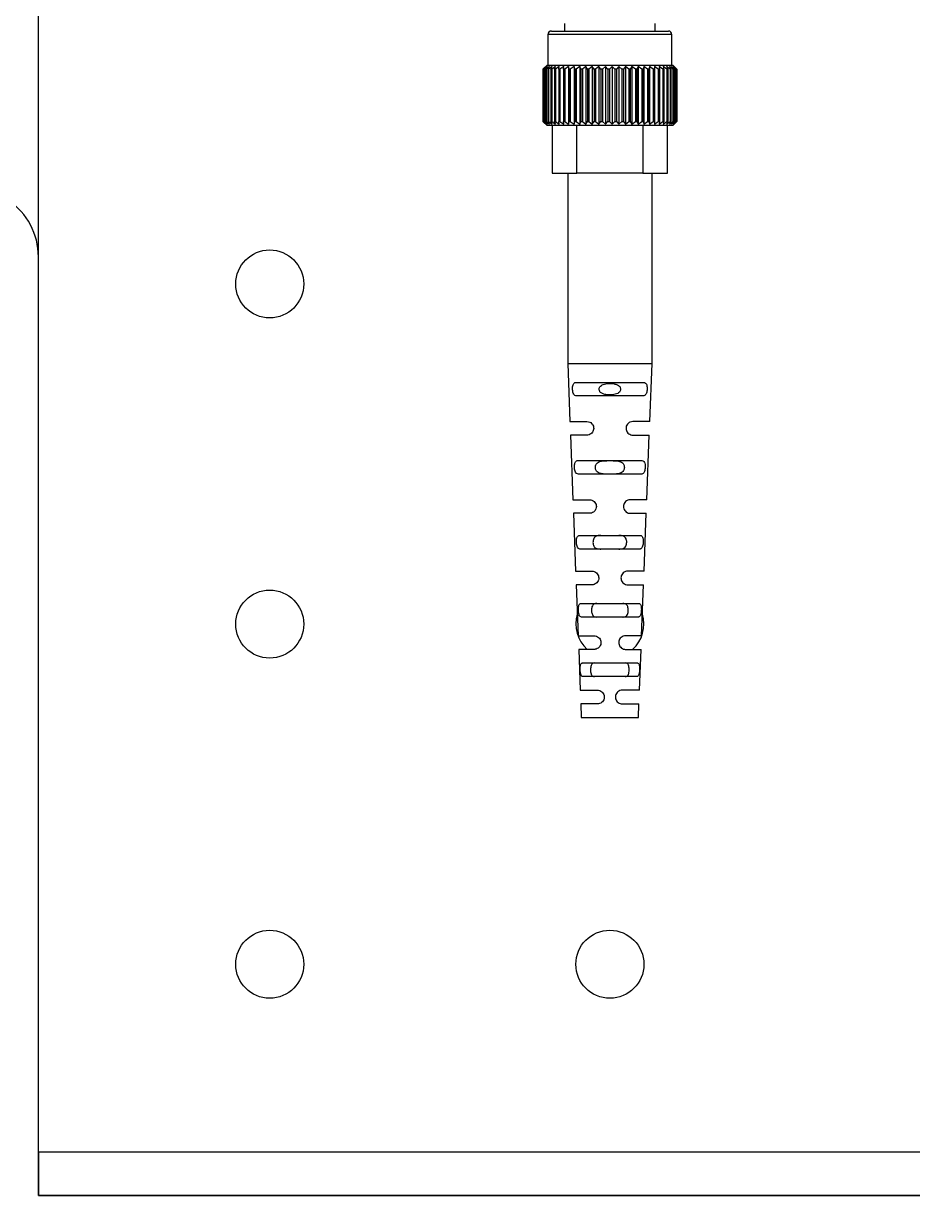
# Model space of a CAD drawing. Header units: millimetres. Extents: x 0 to 210, y 0 to 297.
# Drawn here: x 39.97 to 53.04, y 69.35 to 86.58 of the extents above; entities that cross this region are included whole.
import ezdxf

# ---------------------------------------------------------------- set-up
doc = ezdxf.new("R2010")
doc.units = ezdxf.units.MM

msp = doc.modelspace()

# ---------------------------------------------------------------- linework, layer by layer
at = {"color": 7, "linetype": 'Continuous'}
for p, q in [((40.1906, 69.3541), (40.1906, 141.1541)), ((111.9911, 69.3541), (40.1906, 69.3541))]:
    msp.add_line(p, q, dxfattribs=at)
at = {"color": 7, "linetype": 'Continuous', "lineweight": 25}
for p, q in [((40.1906, 69.9941), (40.1906, 140.5141)), ((47.923, 86.5838), (47.923, 86.472)), ((49.2591, 86.472), (49.2591, 86.5838)), ((47.6805, 86.4212), (47.6805, 85.9717)), ((47.7313, 86.472), (49.4509, 86.472)), ((49.5017, 85.9717), (49.5017, 86.4212)), ((47.6481, 85.9513), (47.6068, 85.9107)), ((47.6068, 85.9107), (47.6068, 85.1436)), ((47.6097, 85.9107), (47.6481, 85.9513)), ((47.6117, 85.9107), (47.6097, 85.9107)), ((47.6097, 85.9107), (47.6097, 85.1436)), ((47.6678, 85.9717), (47.6117, 85.9156)), ((47.6568, 85.9513), (47.6117, 85.9107)), ((47.6117, 85.9107), (47.6117, 85.1436)), ((47.6229, 85.9107), (47.6568, 85.9513)), ((47.6274, 85.9107), (47.6229, 85.9107)), ((47.6229, 85.9107), (47.6229, 85.1436)), ((47.6757, 85.9513), (47.6274, 85.9107)), ((47.6274, 85.9107), (47.6274, 85.1436)), ((47.6467, 85.9107), (47.6757, 85.9513)), ((47.6536, 85.9107), (47.6467, 85.9107)), ((47.6467, 85.9107), (47.6467, 85.1436)), ((47.7047, 85.9513), (47.6536, 85.9107)), ((47.6536, 85.9107), (47.6536, 85.1436)), ((47.6678, 85.9717), (49.5144, 85.9717)), ((47.6809, 85.9107), (47.7047, 85.9513)), ((47.6901, 85.9107), (47.6809, 85.9107)), ((47.6809, 85.9107), (47.6809, 85.1436)), ((47.7433, 85.9513), (47.6901, 85.9107)), ((47.6901, 85.9107), (47.6901, 85.1436)), ((47.7251, 85.9107), (47.7433, 85.9513)), ((47.7364, 85.9107), (47.7251, 85.9107)), ((47.7251, 85.9107), (47.7251, 85.1436)), ((47.7913, 85.9513), (47.7364, 85.9107)), ((47.7364, 85.9107), (47.7364, 85.1436)), ((47.7787, 85.9107), (47.7913, 85.9513)), ((47.7921, 85.9107), (47.7787, 85.9107)), ((47.7787, 85.9107), (47.7787, 85.1436)), ((47.848, 85.9513), (47.7921, 85.9107)), ((47.7921, 85.9107), (47.7921, 85.1436)), ((47.8412, 85.9107), (47.848, 85.9513)), ((47.8566, 85.9107), (47.8412, 85.9107)), ((47.8412, 85.9107), (47.8412, 85.1436)), ((47.9129, 85.9513), (47.8566, 85.9107)), ((47.8566, 85.9107), (47.8566, 85.1436)), ((47.912, 85.9107), (47.9129, 85.9513)), ((47.9291, 85.9107), (47.912, 85.9107)), ((47.912, 85.9107), (47.912, 85.1436)), ((47.9852, 85.9513), (47.9291, 85.9107)), ((47.9291, 85.9107), (47.9291, 85.1436)), ((47.9902, 85.9107), (47.9852, 85.9513)), ((47.9852, 85.9513), (47.9852, 85.103)), ((48.0089, 85.9107), (47.9902, 85.9107)), ((47.9902, 85.9107), (47.9902, 85.1436)), ((48.0641, 85.9513), (48.0089, 85.9107)), ((48.0089, 85.9107), (48.0089, 85.1436)), ((48.0749, 85.9107), (48.0641, 85.9513)), ((48.0641, 85.9513), (48.0641, 85.103)), ((48.095, 85.9107), (48.0749, 85.9107)), ((48.0749, 85.9107), (48.0749, 85.1436)), ((48.1489, 85.9513), (48.095, 85.9107)), ((48.095, 85.9107), (48.095, 85.1436)), ((48.1654, 85.9107), (48.1489, 85.9513)), ((48.1489, 85.9513), (48.1489, 85.103)), ((48.1866, 85.9107), (48.1654, 85.9107)), ((48.1654, 85.9107), (48.1654, 85.1436)), ((48.2384, 85.9513), (48.1866, 85.9107)), ((48.1866, 85.9107), (48.1866, 85.1436)), ((48.2605, 85.9107), (48.2384, 85.9513)), ((48.2384, 85.9513), (48.2384, 85.103)), ((48.2826, 85.9107), (48.2605, 85.9107)), ((48.2605, 85.9107), (48.2605, 85.1436)), ((48.3318, 85.9513), (48.2826, 85.9107)), ((48.2826, 85.9107), (48.2826, 85.1436)), ((48.3592, 85.9107), (48.3318, 85.9513)), ((48.3318, 85.9513), (48.3318, 85.103)), ((48.382, 85.9107), (48.3592, 85.9107)), ((48.3592, 85.9107), (48.3592, 85.1436)), ((48.4281, 85.9513), (48.382, 85.9107)), ((48.382, 85.9107), (48.382, 85.1436)), ((48.4604, 85.9107), (48.4281, 85.9513)), ((48.4281, 85.9513), (48.4281, 85.103)), ((48.4837, 85.9107), (48.4604, 85.9107)), ((48.4604, 85.9107), (48.4604, 85.1436)), ((48.5261, 85.9513), (48.4837, 85.9107)), ((48.4837, 85.9107), (48.4837, 85.1436)), ((48.5631, 85.9107), (48.5261, 85.9513)), ((48.5261, 85.9513), (48.5261, 85.103)), ((48.5865, 85.9107), (48.5631, 85.9107)), ((48.5631, 85.9107), (48.5631, 85.1436)), ((48.6249, 85.9513), (48.5865, 85.9107)), ((48.5865, 85.9107), (48.5865, 85.1436)), ((48.6661, 85.9107), (48.6249, 85.9513)), ((48.6249, 85.9513), (48.6249, 85.103)), ((48.6894, 85.9107), (48.6661, 85.9107)), ((48.6661, 85.9107), (48.6661, 85.1436)), ((48.7233, 85.9513), (48.6894, 85.9107)), ((48.6894, 85.9107), (48.6894, 85.1436)), ((48.7683, 85.9107), (48.7233, 85.9513)), ((48.7233, 85.9513), (48.7233, 85.103)), ((48.7912, 85.9107), (48.7683, 85.9107)), ((48.7683, 85.9107), (48.7683, 85.1436)), ((48.8202, 85.9513), (48.7912, 85.9107)), ((48.7912, 85.9107), (48.7912, 85.1436)), ((48.8685, 85.9107), (48.8202, 85.9513)), ((48.8202, 85.9513), (48.8202, 85.103)), ((48.8909, 85.9107), (48.8685, 85.9107)), ((48.8685, 85.9107), (48.8685, 85.1436)), ((48.9146, 85.9513), (48.8909, 85.9107)), ((48.8909, 85.9107), (48.8909, 85.1436)), ((48.9657, 85.9107), (48.9146, 85.9513)), ((48.9146, 85.9513), (48.9146, 85.103)), ((48.9872, 85.9107), (48.9657, 85.9107)), ((48.9657, 85.9107), (48.9657, 85.1436)), ((49.0055, 85.9513), (48.9872, 85.9107)), ((48.9872, 85.9107), (48.9872, 85.1436)), ((49.0588, 85.9107), (49.0055, 85.9513)), ((49.0055, 85.9513), (49.0055, 85.103)), ((49.0792, 85.9107), (49.0588, 85.9107)), ((49.0588, 85.9107), (49.0588, 85.1436)), ((49.0919, 85.9513), (49.0792, 85.9107)), ((49.0792, 85.9107), (49.0792, 85.1436)), ((49.1468, 85.9107), (49.0919, 85.9513)), ((49.0919, 85.9513), (49.0919, 85.103)), ((49.1659, 85.9107), (49.1468, 85.9107)), ((49.1468, 85.9107), (49.1468, 85.1436)), ((49.1727, 85.9513), (49.1659, 85.9107)), ((49.1659, 85.9107), (49.1659, 85.1436)), ((49.2286, 85.9107), (49.1727, 85.9513)), ((49.1727, 85.9513), (49.1727, 85.103)), ((49.2463, 85.9107), (49.2286, 85.9107)), ((49.2286, 85.9107), (49.2286, 85.1436)), ((49.2472, 85.9513), (49.2463, 85.9107)), ((49.2463, 85.9107), (49.2463, 85.1436)), ((49.3035, 85.9107), (49.2472, 85.9513)), ((49.2472, 85.9513), (49.2472, 85.103)), ((49.3194, 85.9107), (49.3035, 85.9107)), ((49.3035, 85.9107), (49.3035, 85.1436)), ((49.3706, 85.9107), (49.3145, 85.9513)), ((49.3145, 85.9513), (49.3194, 85.9107)), ((49.3194, 85.9107), (49.3194, 85.1436)), ((49.3847, 85.9107), (49.3706, 85.9107)), ((49.3706, 85.9107), (49.3706, 85.1436)), ((49.4291, 85.9107), (49.3739, 85.9513)), ((49.3739, 85.9513), (49.3847, 85.9107)), ((49.3847, 85.9107), (49.3847, 85.1436)), ((49.4785, 85.9107), (49.4246, 85.9513)), ((49.4246, 85.9513), (49.4412, 85.9107)), ((49.4412, 85.9107), (49.4291, 85.9107)), ((49.4291, 85.9107), (49.4291, 85.1436)), ((49.4412, 85.9107), (49.4412, 85.1436)), ((49.5181, 85.9107), (49.4663, 85.9513)), ((49.4663, 85.9513), (49.4884, 85.9107)), ((49.4884, 85.9107), (49.4785, 85.9107)), ((49.4785, 85.9107), (49.4785, 85.1436)), ((49.4884, 85.9107), (49.4884, 85.1436)), ((49.5476, 85.9107), (49.4984, 85.9513)), ((49.4984, 85.9513), (49.5257, 85.9107)), ((49.5704, 85.9156), (49.5144, 85.9717)), ((49.5257, 85.9107), (49.5181, 85.9107)), ((49.5181, 85.9107), (49.5181, 85.1436)), ((49.5666, 85.9107), (49.5205, 85.9513)), ((49.5205, 85.9513), (49.5528, 85.9107)), ((49.5257, 85.9107), (49.5257, 85.1436)), ((49.5749, 85.9107), (49.5324, 85.9513)), ((49.5324, 85.9513), (49.5694, 85.9107)), ((49.5528, 85.9107), (49.5476, 85.9107)), ((49.5476, 85.9107), (49.5476, 85.1436)), ((49.5528, 85.9107), (49.5528, 85.1436)), ((49.5694, 85.9107), (49.5666, 85.9107)), ((49.5666, 85.9107), (49.5666, 85.1436)), ((49.5694, 85.9107), (49.5694, 85.1436)), ((49.5704, 85.9155), (49.5753, 85.9107)), ((49.5753, 85.9107), (49.5749, 85.9107)), ((49.5749, 85.9107), (49.5749, 85.1436)), ((49.5753, 85.9107), (49.5753, 85.1436)), ((47.6068, 85.1436), (47.6481, 85.103)), ((47.6481, 85.103), (47.6097, 85.1436)), ((47.6097, 85.1436), (47.6117, 85.1436)), ((47.6117, 85.1436), (47.6568, 85.103)), ((47.6117, 85.1387), (47.6678, 85.0827)), ((47.6568, 85.103), (47.6229, 85.1436)), ((47.6229, 85.1436), (47.6274, 85.1436)), ((47.6274, 85.1436), (47.6757, 85.103)), ((47.6757, 85.103), (47.6467, 85.1436)), ((47.6467, 85.1436), (47.6536, 85.1436)), ((47.6536, 85.1436), (47.7047, 85.103)), ((47.7047, 85.103), (47.6809, 85.1436)), ((47.6809, 85.1436), (47.6901, 85.1436)), ((47.6901, 85.1436), (47.7433, 85.103)), ((47.7433, 85.103), (47.7251, 85.1436)), ((47.7251, 85.1436), (47.7364, 85.1436)), ((47.7364, 85.1436), (47.7913, 85.103)), ((47.7913, 85.103), (47.7787, 85.1436)), ((47.7787, 85.1436), (47.7921, 85.1436)), ((47.7921, 85.1436), (47.848, 85.103)), ((47.848, 85.103), (47.8412, 85.1436)), ((47.8412, 85.1436), (47.8566, 85.1436)), ((47.8566, 85.1436), (47.9129, 85.103)), ((47.9129, 85.103), (47.912, 85.1436)), ((47.912, 85.1436), (47.9291, 85.1436)), ((47.9291, 85.1436), (47.9852, 85.103)), ((47.9852, 85.103), (47.9902, 85.1436)), ((47.9902, 85.1436), (48.0089, 85.1436)), ((48.0089, 85.1436), (48.0641, 85.103)), ((48.0641, 85.103), (48.0749, 85.1436)), ((48.0749, 85.1436), (48.095, 85.1436)), ((48.095, 85.1436), (48.1489, 85.103)), ((48.1489, 85.103), (48.1654, 85.1436)), ((48.1654, 85.1436), (48.1866, 85.1436)), ((48.1866, 85.1436), (48.2384, 85.103)), ((48.2384, 85.103), (48.2605, 85.1436)), ((48.2605, 85.1436), (48.2826, 85.1436)), ((48.2826, 85.1436), (48.3318, 85.103)), ((48.3318, 85.103), (48.3592, 85.1436)), ((48.3592, 85.1436), (48.382, 85.1436)), ((48.382, 85.1436), (48.4281, 85.103)), ((48.4281, 85.103), (48.4604, 85.1436)), ((48.4604, 85.1436), (48.4837, 85.1436)), ((48.4837, 85.1436), (48.5261, 85.103)), ((48.5261, 85.103), (48.5631, 85.1436)), ((48.5631, 85.1436), (48.5865, 85.1436)), ((48.5865, 85.1436), (48.6249, 85.103)), ((48.6249, 85.103), (48.6661, 85.1436)), ((48.6661, 85.1436), (48.6894, 85.1436)), ((48.6894, 85.1436), (48.7233, 85.103)), ((48.7233, 85.103), (48.7683, 85.1436)), ((48.7683, 85.1436), (48.7912, 85.1436)), ((48.7912, 85.1436), (48.8202, 85.103)), ((48.8202, 85.103), (48.8685, 85.1436)), ((48.8685, 85.1436), (48.8909, 85.1436)), ((48.8909, 85.1436), (48.9146, 85.103)), ((48.9146, 85.103), (48.9657, 85.1436)), ((48.9657, 85.1436), (48.9872, 85.1436)), ((48.9872, 85.1436), (49.0055, 85.103)), ((49.0055, 85.103), (49.0588, 85.1436)), ((49.0588, 85.1436), (49.0792, 85.1436)), ((49.0792, 85.1436), (49.0919, 85.103)), ((49.0919, 85.103), (49.1468, 85.1436)), ((49.1468, 85.1436), (49.1659, 85.1436)), ((49.1659, 85.1436), (49.1727, 85.103)), ((49.1727, 85.103), (49.2286, 85.1436)), ((49.2286, 85.1436), (49.2463, 85.1436)), ((49.2463, 85.1436), (49.2472, 85.103)), ((49.2472, 85.103), (49.3035, 85.1436)), ((49.3035, 85.1436), (49.3194, 85.1436)), ((49.3194, 85.1436), (49.3145, 85.103)), ((49.3145, 85.103), (49.3706, 85.1436)), ((49.3706, 85.1436), (49.3847, 85.1436)), ((49.3847, 85.1436), (49.3739, 85.103)), ((49.3739, 85.103), (49.4291, 85.1436)), ((49.4412, 85.1436), (49.4246, 85.103)), ((49.4246, 85.103), (49.4785, 85.1436)), ((49.4291, 85.1436), (49.4412, 85.1436)), ((49.4884, 85.1436), (49.4663, 85.103)), ((49.4663, 85.103), (49.5181, 85.1436)), ((49.4785, 85.1436), (49.4884, 85.1436)), ((49.5257, 85.1436), (49.4984, 85.103)), ((49.4984, 85.103), (49.5476, 85.1436)), ((49.5144, 85.0827), (49.5704, 85.1387)), ((49.5181, 85.1436), (49.5257, 85.1436)), ((49.5205, 85.103), (49.5666, 85.1436)), ((49.5528, 85.1436), (49.5205, 85.103)), ((49.5694, 85.1436), (49.5324, 85.103)), ((49.5324, 85.103), (49.5749, 85.1436)), ((49.5476, 85.1436), (49.5528, 85.1436)), ((49.5666, 85.1436), (49.5694, 85.1436)), ((49.5753, 85.1436), (49.5704, 85.1388)), ((49.5749, 85.1436), (49.5753, 85.1436)), ((48.5275, 85.0827), (47.6678, 85.0827)), ((47.7427, 85.0827), (47.7427, 84.3827)), ((48.1059, 84.3827), (48.1059, 85.0827)), ((49.5144, 85.0827), (48.5275, 85.0827)), ((49.0762, 85.0827), (49.0762, 84.3827)), ((49.4394, 84.3827), (49.4394, 85.0827)), ((47.7427, 84.3827), (48.1059, 84.3827)), ((47.9711, 84.3827), (47.9711, 81.5827)), ((49.0762, 84.3827), (48.1059, 84.3827)), ((49.0762, 84.3827), (49.4394, 84.3827)), ((49.2111, 81.5827), (49.2111, 84.3827)), ((47.9711, 81.5827), (48.0038, 80.7327)), ((47.9711, 81.5827), (49.2111, 81.5827)), ((49.1784, 80.7327), (49.2111, 81.5827)), ((48.0961, 81.3077), (49.086, 81.3077)), ((49.0765, 81.1077), (48.1056, 81.1077)), ((48.0038, 80.7327), (48.2533, 80.7327)), ((49.1784, 80.7327), (48.9288, 80.7327)), ((48.0115, 80.5327), (48.048, 79.5827)), ((48.2533, 80.5327), (48.0115, 80.5327)), ((48.9288, 80.5327), (49.1707, 80.5327)), ((49.1341, 79.5827), (49.1707, 80.5327)), ((48.1194, 80.1577), (49.0628, 80.1577)), ((49.0535, 79.9577), (48.1286, 79.9577)), ((48.048, 79.5827), (48.2923, 79.5827)), ((49.1341, 79.5827), (48.8898, 79.5827)), ((48.0557, 79.3827), (48.0884, 78.5327)), ((48.2923, 79.3827), (48.0557, 79.3827)), ((48.8898, 79.3827), (49.1265, 79.3827)), ((49.0938, 78.5327), (49.1265, 79.3827)), ((48.1427, 79.0577), (49.0394, 79.0577)), ((49.0304, 78.8577), (48.1517, 78.8577)), ((48.0884, 78.5327), (48.328, 78.5327)), ((49.0938, 78.5327), (48.8541, 78.5327)), ((48.0961, 78.3327), (48.1249, 77.5827)), ((48.328, 78.3327), (48.0961, 78.3327)), ((48.8541, 78.3327), (49.0861, 78.3327)), ((49.0572, 77.5827), (49.0861, 78.3327)), ((48.165, 78.0577), (49.0171, 78.0577)), ((49.0083, 77.8577), (48.1738, 77.8577)), ((48.1249, 77.5827), (48.3602, 77.5827)), ((49.0572, 77.5827), (48.8219, 77.5827)), ((48.1326, 77.3827), (48.1557, 76.7827)), ((48.3602, 77.3827), (48.1326, 77.3827)), ((48.8219, 77.3827), (49.0495, 77.3827)), ((49.0265, 76.7827), (49.0495, 77.3827)), ((48.1856, 77.1827), (48.9965, 77.1827)), ((48.988, 76.9827), (48.1942, 76.9827)), ((48.1557, 76.7827), (48.4095, 76.7827)), ((49.0265, 76.7827), (48.7726, 76.7827)), ((48.1634, 76.5827), (48.1711, 76.3827)), ((48.4095, 76.5827), (48.1634, 76.5827)), ((48.7726, 76.5827), (49.0188, 76.5827)), ((49.0111, 76.3827), (49.0188, 76.5827)), ((48.1711, 76.3827), (49.0111, 76.3827)), ((111.9911, 69.9941), (40.1906, 69.9941)), ((40.1906, 69.9941), (40.1906, 69.3541)), ((40.1906, 69.3541), (111.9911, 69.3541))]:
    msp.add_line(p, q, dxfattribs=at)
at = {"color": 8, "linetype": 'Continuous', "lineweight": 25}
msp.add_line((49.5017, 86.4212), (47.6805, 86.4212), dxfattribs=at)
at = {"color": 7, "linetype": 'Continuous', "lineweight": 25}
for centre in [(43.5911, 82.7541), (43.5911, 77.7541), (43.5911, 72.7541), (48.5911, 72.7541)]:
    msp.add_circle(centre, 0.5, dxfattribs=at)
for centre, radius, start, end in [((47.7313, 86.4212), 0.0508, 90, 180), ((49.4509, 86.4212), 0.0508, 0, 90), ((39.1906, 83.1541), 1, 0, 55.9442), ((48.5911, 77.7541), 0.5, 163.07572, 227.97391), ((48.5911, 77.7541), 0.5, 312.02609, 16.92428)]:
    msp.add_arc(centre, radius, start, end, dxfattribs=at)
for points, knots in [([(48.1056, 81.1077), (48.0958, 81.1093), (48.0787, 81.1121), (48.0596, 81.1342), (48.0477, 81.1631), (48.0419, 81.1968), (48.0415, 81.2294), (48.0456, 81.2585), (48.0543, 81.2824), (48.0678, 81.2995), (48.0826, 81.3068), (48.0928, 81.3075), (48.0961, 81.3077)], [0, 0, 0, 0, 0.1493376, 0.2616363, 0.3744227, 0.4749253, 0.5674844, 0.6570885, 0.7475914, 0.843232, 0.949411, 1, 1, 1, 1]), ([(48.5911, 81.1245), (48.6184, 81.1257), (48.6594, 81.1274), (48.7057, 81.1436), (48.7298, 81.1611), (48.743, 81.1804), (48.7486, 81.1996), (48.7481, 81.2184), (48.7418, 81.2374), (48.7273, 81.2568), (48.6978, 81.2761), (48.645, 81.2897), (48.5724, 81.2926), (48.5077, 81.2847), (48.4652, 81.2652), (48.4449, 81.2459), (48.435, 81.2238), (48.4331, 81.2044), (48.437, 81.186), (48.4469, 81.1676), (48.4676, 81.1483), (48.5085, 81.131), (48.553, 81.1251), (48.5835, 81.1246), (48.5911, 81.1245)], [0, 0, 0, 0, 0.1005966, 0.1507076, 0.1896879, 0.2170872, 0.2402525, 0.2634843, 0.2853475, 0.3145933, 0.3564177, 0.4236993, 0.5223439, 0.6223515, 0.6638577, 0.7057876, 0.7300768, 0.7544849, 0.7765844, 0.7992055, 0.8338069, 0.8867987, 0.9719667, 1, 1, 1, 1]), ([(49.086, 81.3077), (49.0956, 81.306), (49.1119, 81.3032), (49.1286, 81.2815), (49.1377, 81.2542), (49.141, 81.2221), (49.1394, 81.1904), (49.1335, 81.1611), (49.1232, 81.136), (49.1082, 81.1173), (49.0918, 81.1087), (49.0805, 81.1079), (49.0765, 81.1077)], [0, 0, 0, 0, 0.149568, 0.254744, 0.3603396, 0.4556249, 0.5457065, 0.6355459, 0.7286259, 0.8285613, 0.9399506, 1, 1, 1, 1]), ([(48.2533, 80.7327), (48.2676, 80.731), (48.2919, 80.7282), (48.3237, 80.7063), (48.3441, 80.679), (48.354, 80.647), (48.3534, 80.6151), (48.3433, 80.5857), (48.3249, 80.5606), (48.2992, 80.542), (48.2741, 80.5336), (48.2586, 80.5329), (48.2533, 80.5327)], [0, 0, 0, 0, 0.1502919, 0.2550346, 0.3601641, 0.4557315, 0.5466919, 0.6375577, 0.7314619, 0.8317684, 0.942932, 1, 1, 1, 1]), ([(48.9288, 80.7327), (48.9145, 80.731), (48.8902, 80.7282), (48.8585, 80.7063), (48.838, 80.679), (48.8281, 80.647), (48.8287, 80.6151), (48.8388, 80.5857), (48.8572, 80.5606), (48.8829, 80.542), (48.908, 80.5336), (48.9236, 80.5329), (48.9288, 80.5327)], [0, 0, 0, 0, 0.1502919, 0.2550346, 0.3601641, 0.4557315, 0.5466919, 0.6375577, 0.7314619, 0.8317684, 0.942932, 1, 1, 1, 1]), ([(48.1286, 79.9577), (48.1194, 79.9594), (48.1034, 79.9623), (48.0864, 79.985), (48.0761, 80.0136), (48.0709, 80.0472), (48.0704, 80.08), (48.0741, 80.1096), (48.082, 80.1336), (48.0946, 80.1505), (48.1079, 80.157), (48.1168, 80.1575), (48.1194, 80.1577)], [0, 0, 0, 0, 0.1517525, 0.262304, 0.3732344, 0.4743682, 0.569543, 0.6623626, 0.7555961, 0.8527114, 0.9586317, 1, 1, 1, 1]), ([(48.5911, 79.9583), (48.6244, 79.9584), (48.6779, 79.9585), (48.7388, 79.9687), (48.7729, 79.9864), (48.7921, 80.0086), (48.8022, 80.0335), (48.805, 80.0593), (48.8014, 80.0842), (48.7921, 80.1061), (48.7745, 80.1274), (48.7407, 80.1465), (48.6792, 80.1567), (48.5931, 80.1572), (48.5077, 80.1568), (48.4462, 80.1476), (48.4108, 80.1301), (48.3909, 80.1081), (48.3803, 80.0833), (48.3771, 80.0573), (48.3804, 80.0323), (48.3894, 80.0102), (48.4066, 79.9889), (48.4395, 79.9695), (48.5017, 79.9585), (48.5571, 79.9584), (48.5911, 79.9583)], [0, 0, 0, 0, 0.08803458, 0.14094322, 0.17785943, 0.20553286, 0.22875677, 0.25206306, 0.27343629, 0.29488858, 0.31849101, 0.35574823, 0.41345648, 0.49783284, 0.58339241, 0.63858934, 0.67596358, 0.70407235, 0.72747666, 0.75096906, 0.77240088, 0.79379854, 0.81723711, 0.85390984, 0.91046649, 1, 1, 1, 1]), ([(49.0628, 80.1577), (49.0702, 80.1565), (49.085, 80.1541), (49.1005, 80.134), (49.1092, 80.1049), (49.112, 80.0726), (49.1105, 80.0405), (49.1051, 80.0106), (49.0956, 79.9852), (49.0817, 79.9666), (49.0669, 79.9586), (49.0568, 79.9579), (49.0535, 79.9577)], [0, 0, 0, 0, 0.12403838, 0.24890365, 0.35679878, 0.45353638, 0.54648065, 0.6394995, 0.73510974, 0.83615966, 0.94669285, 1, 1, 1, 1]), ([(48.2923, 79.5827), (48.3041, 79.5815), (48.3277, 79.5792), (48.3602, 79.5592), (48.3825, 79.5303), (48.3929, 79.4981), (48.3926, 79.4658), (48.3825, 79.4358), (48.3637, 79.4103), (48.3378, 79.3917), (48.3127, 79.3836), (48.2974, 79.3829), (48.2923, 79.3827)], [0, 0, 0, 0, 0.1234826, 0.2477861, 0.3553706, 0.4521941, 0.5454924, 0.6389147, 0.7347668, 0.8357381, 0.9458284, 1, 1, 1, 1]), ([(48.8898, 79.5827), (48.878, 79.5815), (48.8544, 79.5792), (48.8219, 79.5592), (48.7996, 79.5303), (48.7892, 79.4981), (48.7895, 79.4658), (48.7996, 79.4358), (48.8184, 79.4103), (48.8444, 79.3917), (48.8694, 79.3836), (48.8847, 79.3829), (48.8898, 79.3827)], [0, 0, 0, 0, 0.1234826, 0.2477861, 0.3553706, 0.4521941, 0.5454924, 0.6389147, 0.7347668, 0.8357381, 0.9458284, 1, 1, 1, 1]), ([(48.1517, 78.8577), (48.1447, 78.8589), (48.1307, 78.8613), (48.1152, 78.8817), (48.1053, 78.9112), (48.1005, 78.9447), (48.0996, 78.978), (48.1024, 79.0083), (48.1091, 79.0331), (48.1202, 79.0503), (48.1322, 79.057), (48.1404, 79.0575), (48.1427, 79.0577)], [0, 0, 0, 0, 0.125166, 0.2510039, 0.3632209, 0.4657158, 0.563701, 0.6597494, 0.7555742, 0.853695, 0.958376, 1, 1, 1, 1]), ([(48.4583, 79.0577), (48.4529, 79.0576), (48.4318, 79.0573), (48.4007, 79.0529), (48.3716, 79.0369), (48.3537, 79.0131), (48.3445, 78.9844), (48.3423, 78.9538), (48.3459, 78.9255), (48.3549, 78.9008), (48.3713, 78.8789), (48.401, 78.8618), (48.4329, 78.8579), (48.4546, 78.8577), (48.4583, 78.8577)], [0, 0, 0, 0, 0.044554, 0.1740059, 0.2763467, 0.3571582, 0.4383717, 0.5103739, 0.5784683, 0.6469039, 0.7193689, 0.8215313, 0.9696311, 1, 1, 1, 1]), ([(48.7238, 78.8577), (48.7242, 78.8577), (48.7425, 78.8577), (48.7725, 78.8598), (48.8055, 78.8743), (48.8257, 78.897), (48.8366, 78.9255), (48.8399, 78.9565), (48.8372, 78.9853), (48.8291, 79.0107), (48.814, 79.0333), (48.7867, 79.0515), (48.7542, 79.0572), (48.7306, 79.0575), (48.7238, 79.0577)], [0, 0, 0, 0, 0.0034074, 0.1492933, 0.256904, 0.3408459, 0.4252777, 0.4986984, 0.5670954, 0.6352503, 0.7067386, 0.8047512, 0.9439564, 1, 1, 1, 1]), ([(49.0394, 79.0577), (49.046, 79.0565), (49.0591, 79.0543), (49.0725, 79.0351), (49.08, 79.0072), (49.0826, 78.9753), (49.0814, 78.9427), (49.0768, 78.912), (49.0685, 78.8859), (49.0562, 78.8669), (49.0428, 78.8586), (49.0335, 78.8579), (49.0304, 78.8577)], [0, 0, 0, 0, 0.1196488, 0.2399902, 0.3468843, 0.4452253, 0.5410276, 0.6370934, 0.7350034, 0.8367451, 0.9456924, 1, 1, 1, 1]), ([(48.328, 78.5327), (48.3395, 78.5315), (48.3627, 78.5293), (48.3947, 78.5101), (48.4171, 78.4821), (48.4282, 78.4502), (48.4286, 78.4176), (48.4188, 78.387), (48.4, 78.3609), (48.374, 78.342), (48.3487, 78.3336), (48.3332, 78.3329), (48.328, 78.3327)], [0, 0, 0, 0, 0.1199721, 0.2406629, 0.3473539, 0.4453758, 0.5409228, 0.6367695, 0.7344367, 0.8358954, 0.9446179, 1, 1, 1, 1]), ([(48.8541, 78.5327), (48.8426, 78.5315), (48.8194, 78.5293), (48.7875, 78.5101), (48.765, 78.4821), (48.7539, 78.4502), (48.7536, 78.4176), (48.7633, 78.387), (48.7821, 78.3609), (48.8082, 78.342), (48.8335, 78.3336), (48.8489, 78.3329), (48.8541, 78.3327)], [0, 0, 0, 0, 0.1199721, 0.2406629, 0.3473539, 0.4453758, 0.5409228, 0.6367695, 0.7344367, 0.8358954, 0.9446179, 1, 1, 1, 1]), ([(48.1738, 77.8577), (48.1677, 77.8588), (48.1553, 77.8611), (48.142, 77.8806), (48.1334, 77.909), (48.129, 77.942), (48.1278, 77.9756), (48.1297, 78.0067), (48.1352, 78.0323), (48.1447, 78.05), (48.1554, 78.057), (48.1629, 78.0575), (48.165, 78.0577)], [0, 0, 0, 0, 0.1207681, 0.2421, 0.3528137, 0.4563185, 0.5567563, 0.6557596, 0.7541164, 0.8533683, 0.9570202, 1, 1, 1, 1]), ([(48.3991, 78.0577), (48.398, 78.0576), (48.3846, 78.0575), (48.3633, 78.0538), (48.3405, 78.0366), (48.3272, 78.0104), (48.3212, 77.9786), (48.3205, 77.9467), (48.3244, 77.917), (48.3331, 77.8916), (48.3474, 77.8724), (48.369, 77.8597), (48.3883, 77.8584), (48.3991, 77.8577)], [0, 0, 0, 0, 0.01287008, 0.14457324, 0.24888311, 0.35380978, 0.44482868, 0.52974378, 0.61335642, 0.69746683, 0.78450612, 0.87985077, 1, 1, 1, 1]), ([(48.783, 77.8577), (48.7844, 77.8577), (48.798, 77.8578), (48.8194, 77.8618), (48.8419, 77.8791), (48.855, 77.9054), (48.861, 77.9372), (48.8616, 77.9691), (48.8577, 77.9988), (48.8489, 78.0241), (48.8344, 78.0431), (48.8129, 78.0557), (48.7937, 78.0569), (48.783, 78.0577)], [0, 0, 0, 0, 0.015674, 0.1469494, 0.2508241, 0.3553031, 0.4461429, 0.5310136, 0.6146203, 0.6987497, 0.7858628, 0.8813931, 1, 1, 1, 1]), ([(49.0171, 78.0577), (49.0228, 78.0566), (49.0343, 78.0544), (49.0458, 78.0361), (49.0522, 78.0091), (49.0543, 77.9776), (49.0533, 77.9446), (49.0494, 77.9132), (49.0423, 77.8865), (49.0315, 77.8672), (49.0196, 77.8586), (49.0112, 77.8579), (49.0083, 77.8577)], [0, 0, 0, 0, 0.1157829, 0.2321476, 0.3380174, 0.4376947, 0.5360447, 0.6349173, 0.7350564, 0.8376316, 0.9453289, 1, 1, 1, 1]), ([(48.3602, 77.5827), (48.3716, 77.5816), (48.3943, 77.5794), (48.4258, 77.5609), (48.4484, 77.5338), (48.4601, 77.5022), (48.4611, 77.4693), (48.4517, 77.4381), (48.4329, 77.4114), (48.4067, 77.3922), (48.3812, 77.3837), (48.3656, 77.3829), (48.3602, 77.3827)], [0, 0, 0, 0, 0.1167519, 0.2341333, 0.3399126, 0.4389698, 0.5365754, 0.6347056, 0.7341644, 0.8362262, 0.9438059, 1, 1, 1, 1]), ([(48.8219, 77.5827), (48.8106, 77.5816), (48.7878, 77.5794), (48.7564, 77.5609), (48.7337, 77.5338), (48.722, 77.5022), (48.721, 77.4693), (48.7305, 77.4381), (48.7493, 77.4114), (48.7754, 77.3922), (48.801, 77.3837), (48.8166, 77.3829), (48.8219, 77.3827)], [0, 0, 0, 0, 0.1167519, 0.2341333, 0.3399126, 0.4389698, 0.5365754, 0.6347056, 0.7341644, 0.8362262, 0.9438059, 1, 1, 1, 1]), ([(48.1942, 76.9827), (48.1888, 76.9838), (48.178, 76.986), (48.1666, 77.0047), (48.1593, 77.0322), (48.1554, 77.0647), (48.154, 77.0986), (48.1552, 77.1303), (48.1594, 77.1566), (48.1673, 77.1747), (48.1768, 77.1819), (48.1836, 77.1825), (48.1856, 77.1827)], [0, 0, 0, 0, 0.1170377, 0.2345524, 0.3438609, 0.4480867, 0.5504944, 0.6519858, 0.7526485, 0.8531338, 0.9561257, 1, 1, 1, 1]), ([(48.3647, 77.1827), (48.3541, 77.1812), (48.3363, 77.1788), (48.3198, 77.1584), (48.311, 77.1322), (48.3071, 77.1006), (48.3069, 77.068), (48.3103, 77.0373), (48.3177, 77.0115), (48.3302, 76.9932), (48.3463, 76.9839), (48.3591, 76.983), (48.3647, 76.9827)], [0, 0, 0, 0, 0.14925898, 0.25107823, 0.35319182, 0.44847193, 0.54179432, 0.63497144, 0.72821315, 0.82268309, 0.92277926, 1, 1, 1, 1]), ([(48.8174, 76.9827), (48.8176, 76.9827), (48.8271, 76.9827), (48.8431, 76.9861), (48.8602, 77.0028), (48.8701, 77.0282), (48.8747, 77.0594), (48.8754, 77.0921), (48.8727, 77.1234), (48.8659, 77.1501), (48.8543, 77.1697), (48.8381, 77.1809), (48.8242, 77.1821), (48.8174, 77.1827)], [0, 0, 0, 0, 0.0027119, 0.1282362, 0.2326899, 0.3375114, 0.4335943, 0.5269991, 0.620155, 0.7133382, 0.8073991, 0.9060933, 1, 1, 1, 1]), ([(48.9965, 77.1827), (49.0016, 77.1816), (49.0117, 77.1795), (49.0213, 77.1618), (49.0265, 77.1357), (49.0281, 77.1045), (49.0272, 77.0713), (49.0239, 77.0393), (49.0179, 77.012), (49.0087, 76.9923), (48.9981, 76.9837), (48.9905, 76.9829), (48.988, 76.9827)], [0, 0, 0, 0, 0.1125375, 0.2255668, 0.3304918, 0.4312674, 0.5317768, 0.6330515, 0.7351723, 0.8386168, 0.9453867, 1, 1, 1, 1]), ([(48.4095, 76.7827), (48.4206, 76.7816), (48.4427, 76.7795), (48.4733, 76.7622), (48.496, 76.7364), (48.5088, 76.7053), (48.5108, 76.672), (48.5019, 76.6398), (48.483, 76.6122), (48.4565, 76.5924), (48.4306, 76.5837), (48.4149, 76.5829), (48.4095, 76.5827)], [0, 0, 0, 0, 0.1111093, 0.222671, 0.3271634, 0.4284291, 0.5298951, 0.6322218, 0.7352285, 0.8391053, 0.9455099, 1, 1, 1, 1]), ([(48.7726, 76.7827), (48.7616, 76.7816), (48.7394, 76.7795), (48.7089, 76.7622), (48.6861, 76.7364), (48.6733, 76.7053), (48.6713, 76.672), (48.6802, 76.6398), (48.6991, 76.6122), (48.7257, 76.5924), (48.7515, 76.5837), (48.7673, 76.5829), (48.7726, 76.5827)], [0, 0, 0, 0, 0.1111093, 0.222671, 0.3271634, 0.4284291, 0.5298951, 0.6322218, 0.7352285, 0.8391053, 0.9455099, 1, 1, 1, 1])]:
    msp.add_open_spline(points, degree=3, knots=knots, dxfattribs=at)

doc.saveas('drawing.dxf')
